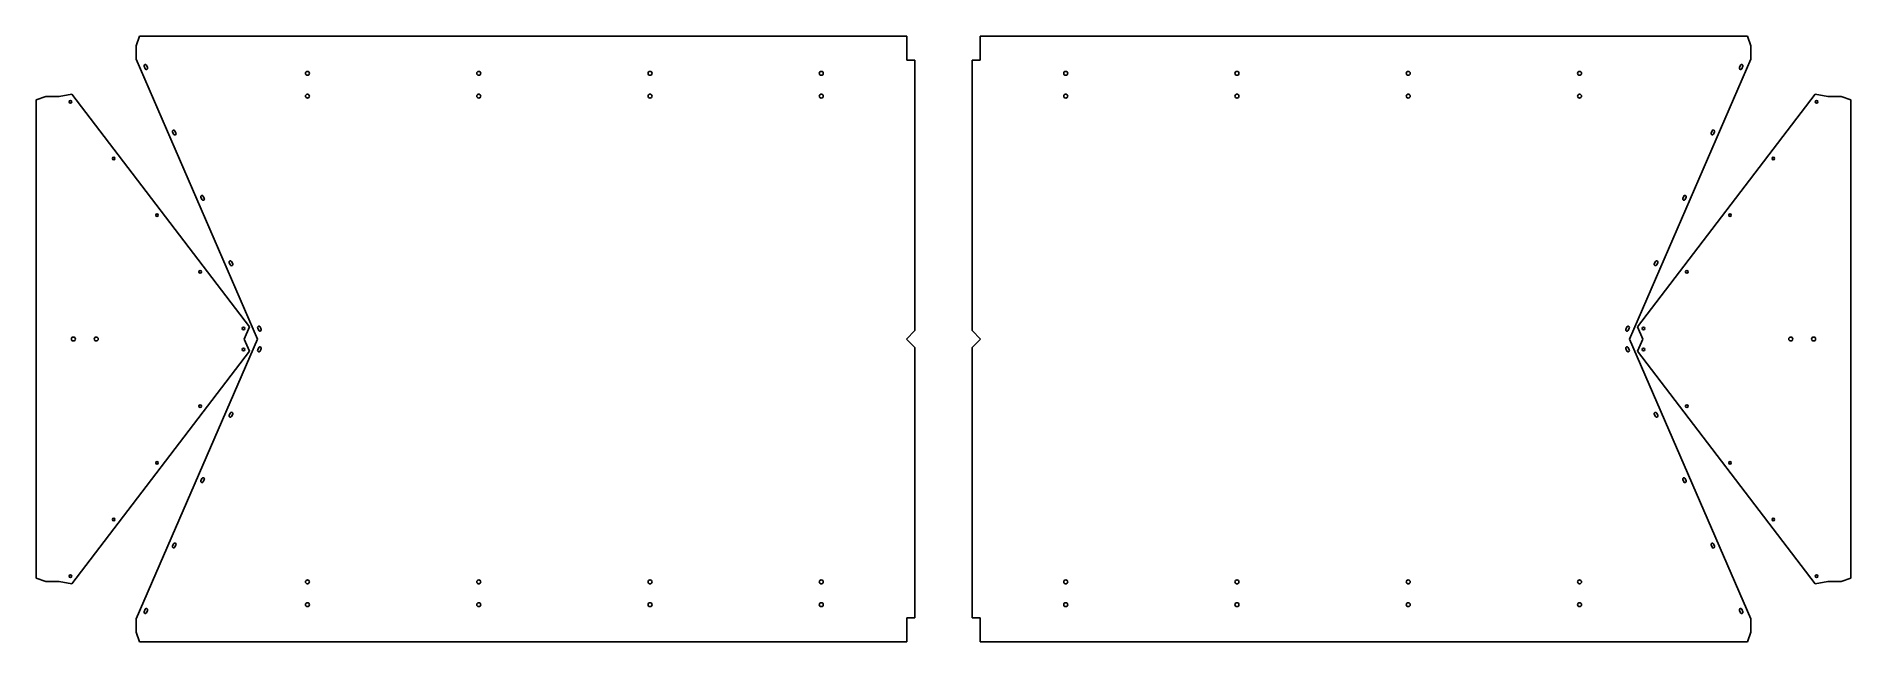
# Model space of a CAD drawing. Header units: millimetres. Extents: x -175 to 3003, y -531 to 531.
import ezdxf

# ---------------------------------------------------------------- set-up
doc = ezdxf.new("R2010")
doc.units = ezdxf.units.MM

msp = doc.modelspace()

# ---------------------------------------------------------------- linework, layer by layer
for p, q in [((6, 530.7518), (0, 513.7518)), ((0, 513.7518), (0, 490.7518)), ((1350, 530.7518), (6, 530.7518)), ((1350, 488.7518), (1350, 530.7518)), ((1478, 530.7518), (1478, 488.7518)), ((2822, 530.7518), (1478, 530.7518)), ((2828, 513.7518), (2822, 530.7518)), ((2828, 490.7518), (2828, 513.7518)), ((0, 490.7518), (212.6329, 0)), ((15.7427, 473.9117), (13.9536, 478.0408)), ((19.8717, 475.7007), (18.0827, 479.8298)), ((1364, 488.7518), (1350, 488.7518)), ((1364, 15), (1364, 488.7518)), ((1478, 488.7518), (1464, 488.7518)), ((1464, 488.7518), (1464, 15)), ((2615.3671, 0), (2828, 490.7518)), ((2808.1283, 475.7007), (2809.9173, 479.8298)), ((2812.2573, 473.9117), (2814.0464, 478.0408)), ((-158.0253, 425.2622), (-175.0253, 419.2622)), ((-175.0253, 419.2622), (-175.0253, -419.2622)), ((-135.0253, 425.2622), (-158.0253, 425.2622)), ((-112.8537, 429.1716), (-135.0253, 425.2622)), ((198.2499, 21.2755), (-112.8537, 429.1716)), ((2940.8537, 429.1716), (2629.7501, 21.2755)), ((2963.0253, 425.2622), (2940.8537, 429.1716)), ((2986.0253, 425.2622), (2963.0253, 425.2622)), ((3003.0253, 419.2622), (2986.0253, 425.2622)), ((3003.0253, -419.2622), (3003.0253, 419.2622)), ((65.4384, 359.215), (63.6494, 363.3441)), ((69.5675, 361.004), (67.7785, 365.1331)), ((2758.4325, 361.004), (2760.2215, 365.1331)), ((2762.5616, 359.215), (2764.3506, 363.3441)), ((115.1342, 244.5183), (113.3452, 248.6474)), ((119.2633, 246.3074), (117.4743, 250.4364)), ((2708.7367, 246.3074), (2710.5257, 250.4364)), ((2712.8658, 244.5183), (2714.6548, 248.6474)), ((164.83, 129.8216), (163.041, 133.9507)), ((168.9591, 131.6107), (167.17, 135.7397)), ((2659.0409, 131.6107), (2660.83, 135.7397)), ((2663.17, 129.8216), (2664.959, 133.9507)), ((212.6329, 0), (0, -490.7518)), ((189.3235, 0), (198.2499, 21.2755)), ((198.2499, -21.2755), (189.3235, 0)), ((214.5258, 15.1249), (212.7367, 19.254)), ((218.6549, 16.914), (216.8658, 21.0431)), ((1349, 0), (1364, 15)), ((1364, -15), (1349, 0)), ((1464, 15), (1479, 0)), ((1479, 0), (1464, -15)), ((2609.3451, 16.914), (2611.1342, 21.0431)), ((2613.4742, 15.1249), (2615.2633, 19.254)), ((2828, -490.7518), (2615.3671, 0)), ((2629.7501, 21.2755), (2638.6765, 0)), ((2638.6765, 0), (2629.7501, -21.2755)), ((-112.8537, -429.1716), (198.2499, -21.2755)), ((214.5258, -15.1249), (212.7367, -19.254)), ((218.6549, -16.914), (216.8658, -21.0431)), ((1364, -488.7518), (1364, -15)), ((1464, -15), (1464, -488.7518)), ((2609.3451, -16.914), (2611.1342, -21.0431)), ((2613.4742, -15.1249), (2615.2633, -19.254)), ((2629.7501, -21.2755), (2940.8537, -429.1716)), ((164.83, -129.8216), (163.041, -133.9507)), ((168.9591, -131.6107), (167.17, -135.7397)), ((2659.0409, -131.6107), (2660.83, -135.7397)), ((2663.17, -129.8216), (2664.959, -133.9507)), ((115.1342, -244.5183), (113.3452, -248.6474)), ((119.2633, -246.3074), (117.4743, -250.4364)), ((2708.7367, -246.3074), (2710.5257, -250.4364)), ((2712.8658, -244.5183), (2714.6548, -248.6474)), ((65.4384, -359.215), (63.6494, -363.3441)), ((69.5675, -361.004), (67.7785, -365.1331)), ((2758.4325, -361.004), (2760.2215, -365.1331)), ((2762.5616, -359.215), (2764.3506, -363.3441)), ((-175.0253, -419.2622), (-158.0253, -425.2622)), ((-158.0253, -425.2622), (-135.0253, -425.2622)), ((-135.0253, -425.2622), (-112.8537, -429.1716)), ((2940.8537, -429.1716), (2963.0253, -425.2622)), ((2963.0253, -425.2622), (2986.0253, -425.2622)), ((2986.0253, -425.2622), (3003.0253, -419.2622)), ((15.7427, -473.9117), (13.9536, -478.0408)), ((19.8717, -475.7007), (18.0827, -479.8298)), ((2808.1283, -475.7007), (2809.9173, -479.8298)), ((2812.2573, -473.9117), (2814.0464, -478.0408)), ((0, -490.7518), (0, -513.7518)), ((1350, -530.7518), (1350, -488.7518)), ((1350, -488.7518), (1364, -488.7518)), ((1464, -488.7518), (1478, -488.7518)), ((1478, -488.7518), (1478, -530.7518)), ((2828, -513.7518), (2828, -490.7518)), ((0, -513.7518), (6, -530.7518)), ((6, -530.7518), (1350, -530.7518)), ((1478, -530.7518), (2822, -530.7518)), ((2822, -530.7518), (2828, -513.7518))]:
    msp.add_line(p, q)
for centre, radius in [((300, 465.7518), 3.5), ((600, 465.7518), 3.5), ((900, 465.7518), 3.5), ((1200, 465.7518), 3.5), ((1628, 465.7518), 3.5), ((1928, 465.7518), 3.5), ((2228, 465.7518), 3.5), ((2528, 465.7518), 3.5), ((-115.2721, 415.8529), 2.25), ((300, 425.7518), 3.5), ((600, 425.7518), 3.5), ((900, 425.7518), 3.5), ((1200, 425.7518), 3.5), ((1628, 425.7518), 3.5), ((1928, 425.7518), 3.5), ((2228, 425.7518), 3.5), ((2528, 425.7518), 3.5), ((2943.2721, 415.8529), 2.25), ((-39.4665, 316.4622), 2.25), ((2867.4665, 316.4622), 2.25), ((36.3391, 217.0715), 2.25), ((2791.6609, 217.0715), 2.25), ((112.1447, 117.6808), 2.25), ((2715.8553, 117.6808), 2.25), ((-110.0253, 0), 3.5), ((-70.0253, 0), 3.5), ((187.9503, 18.2901), 2.25), ((2640.0497, 18.2901), 2.25), ((2898.0253, 0), 3.5), ((2938.0253, 0), 3.5), ((187.9503, -18.2901), 2.25), ((2640.0497, -18.2901), 2.25), ((112.1447, -117.6808), 2.25), ((2715.8553, -117.6808), 2.25), ((36.3391, -217.0715), 2.25), ((2791.6609, -217.0715), 2.25), ((-39.4665, -316.4622), 2.25), ((2867.4665, -316.4622), 2.25), ((-115.2721, -415.8529), 2.25), ((300, -425.7518), 3.5), ((600, -425.7518), 3.5), ((900, -425.7518), 3.5), ((1200, -425.7518), 3.5), ((1628, -425.7518), 3.5), ((1928, -425.7518), 3.5), ((2228, -425.7518), 3.5), ((2528, -425.7518), 3.5), ((2943.2721, -415.8529), 2.25), ((300, -465.7518), 3.5), ((600, -465.7518), 3.5), ((900, -465.7518), 3.5), ((1200, -465.7518), 3.5), ((1628, -465.7518), 3.5), ((1928, -465.7518), 3.5), ((2228, -465.7518), 3.5), ((2528, -465.7518), 3.5)]:
    msp.add_circle(centre, radius)
for centre, start, end in [((16.0182, 478.9353), 23.4261, 203.4261), ((2811.9818, 478.9353), 336.5739, 156.5739), ((17.8072, 474.8062), 203.4261, 23.4261), ((2810.1928, 474.8062), 156.5739, 336.5739), ((65.7139, 364.2386), 23.4261, 203.4261), ((67.503, 360.1095), 203.4261, 23.4261), ((2760.497, 360.1095), 156.5739, 336.5739), ((2762.2861, 364.2386), 336.5739, 156.5739), ((115.4097, 249.5419), 23.4261, 203.4261), ((117.1988, 245.4128), 203.4261, 23.4261), ((2710.8012, 245.4128), 156.5739, 336.5739), ((2712.5903, 249.5419), 336.5739, 156.5739), ((165.1055, 134.8452), 23.4261, 203.4261), ((166.8945, 130.7161), 203.4261, 23.4261), ((2661.1055, 130.7161), 156.5739, 336.5739), ((2662.8945, 134.8452), 336.5739, 156.5739), ((214.8013, 20.1485), 23.4261, 203.4261), ((216.5903, 16.0195), 203.4261, 23.4261), ((2611.4097, 16.0195), 156.5739, 336.5739), ((2613.1987, 20.1485), 336.5739, 156.5739), ((214.8013, -20.1485), 156.5739, 336.5739), ((216.5903, -16.0195), 336.5739, 156.5739), ((2611.4097, -16.0195), 23.4261, 203.4261), ((2613.1987, -20.1485), 203.4261, 23.4261), ((165.1055, -134.8452), 156.5739, 336.5739), ((166.8945, -130.7161), 336.5739, 156.5739), ((2661.1055, -130.7161), 23.4261, 203.4261), ((2662.8945, -134.8452), 203.4261, 23.4261), ((115.4097, -249.5419), 156.5739, 336.5739), ((117.1988, -245.4128), 336.5739, 156.5739), ((2710.8012, -245.4128), 23.4261, 203.4261), ((2712.5903, -249.5419), 203.4261, 23.4261), ((65.7139, -364.2386), 156.5739, 336.5739), ((67.503, -360.1095), 336.5739, 156.5739), ((2760.497, -360.1095), 23.4261, 203.4261), ((2762.2861, -364.2386), 203.4261, 23.4261), ((17.8072, -474.8062), 336.5739, 156.5739), ((2810.1928, -474.8062), 23.4261, 203.4261), ((16.0182, -478.9353), 156.5739, 336.5739), ((2811.9818, -478.9353), 203.4261, 23.4261)]:
    msp.add_arc(centre, 2.25, start, end)

doc.saveas('drawing.dxf')
